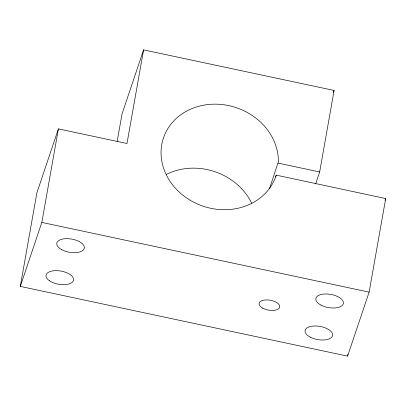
<?xml version="1.0" encoding="UTF-8"?>
<svg xmlns="http://www.w3.org/2000/svg" width="406" height="406" viewBox="0 0 406 406"><rect width="100%" height="100%" fill="white"/><g stroke="black" fill="none" stroke-linecap="round" stroke-linejoin="round"><path stroke-width="0.61" d="M269.472 188.831L278.379 161.69A59.377 51.983 18.6 0 0 195.443 107.285A59.377 51.983 18.6 0 0 181.573 194.149A59.377 51.983 18.6 0 0 276.232 175.133L385.7 198.559L369.12 292.132L347.582 356.123L20.3 286.408L36.87 192.88L58.408 128.89L126.997 143.501L143.587 49.877L334.097 90.457L319.654 171.961L315.629 183.918M20.3 286.408L41.833 222.417L58.408 128.89M117.187 141.329L122.054 113.868L143.587 49.877M347.582 356.123L347.917 354.255M275.633 176.93L276.232 175.133M333.493 92.248L334.097 90.457M385.096 200.351L385.7 198.559M278.13 163.116L319.654 171.961M41.833 222.417L369.12 292.132M166.501 174.357A59.377 51.983 18.6 0 1 251.679 203.198M320.938 305.089A13.971 6.694 10 0 0 343.258 303.906A13.971 6.694 10 0 0 324.668 294.005A13.971 6.694 10 0 0 320.938 305.089M262.89 308.25A10.48 5.019 10 0 0 279.632 307.362A10.48 5.019 10 0 0 265.691 299.938A10.48 5.019 10 0 0 262.89 308.25M61.859 249.766A13.971 6.694 10 0 0 84.179 248.584A13.971 6.694 10 0 0 65.589 238.682A13.971 6.694 10 0 0 61.859 249.766M49.359 280.703A13.971 6.694 10 0 0 72.831 281.647A13.971 6.694 10 0 0 57.139 270.665A13.971 6.694 10 0 0 49.359 280.703M310.169 337.097A13.971 6.694 10 0 0 332.489 335.909A13.971 6.694 10 0 0 313.899 326.013A13.971 6.694 10 0 0 310.169 337.097"/></g></svg>
